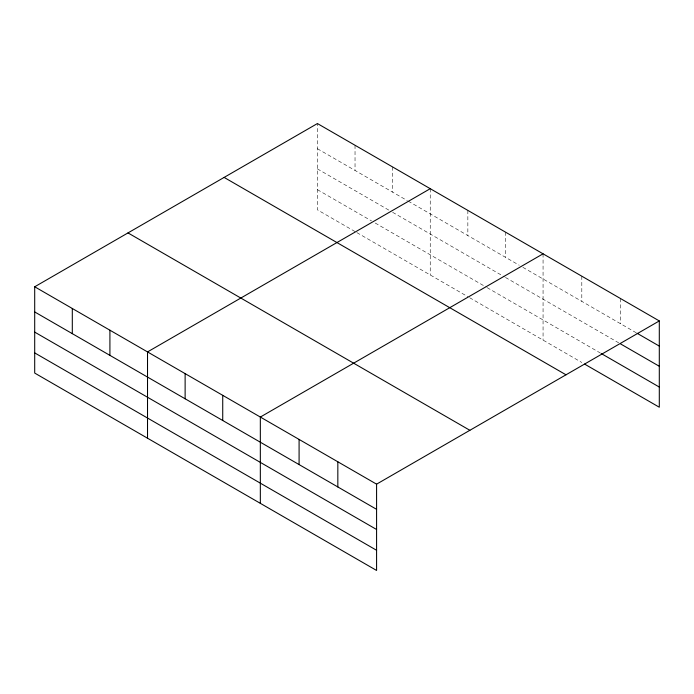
<?xml version="1.0" encoding="UTF-8"?>
<svg xmlns="http://www.w3.org/2000/svg" width="694" height="694" viewBox="0 0 694 694"><rect width="100%" height="100%" fill="white"/><g stroke="black" fill="none" stroke-linecap="round" stroke-linejoin="round"><path stroke-width="0.52" stroke-dasharray="3.47 2.6" d="M355.033 231.553L317.418 209.84L317.418 123.549M317.418 148.724L407.309 200.618M408.228 201.147L519.216 265.221M522.886 267.337L636.233 332.782M317.418 168.885L389.881 210.724M392.639 212.312L504.538 276.915M505.458 277.453L618.71 342.836M317.418 189.67L371.542 220.909M375.211 223.034L486.19 287.108M487.11 287.637L600.258 352.96M356.863 232.611L467.851 296.685M469.682 297.743L581.806 362.476M620.557 298.567L620.557 323.734M581.806 276.195L581.806 301.361M543.064 253.822L543.064 340.112M505.458 232.117L505.458 257.283M467.851 210.403L467.851 235.57M430.245 188.69L430.245 274.971M392.639 166.976L392.639 192.143M355.033 145.263L355.033 170.429"/><path stroke-width="1.04" d="M376.582 529.496L376.582 484.16L34.7 286.778L34.7 373.068L376.582 570.451L376.582 529.496L34.7 332.114M584.574 364.081L659.3 407.222L659.3 320.932L317.418 123.549L34.7 286.778M430.245 188.69L147.518 351.919L147.518 438.2M543.064 253.822L260.337 417.051L260.337 503.341M376.582 484.16L659.3 320.932M637.161 333.32L659.3 346.098M620.557 343.903L659.3 366.267M601.178 353.498L659.3 387.052M224.127 177.421L566 374.803M128 232.915L469.873 430.297M34.7 311.944L376.582 509.327M34.7 352.899L376.582 550.281M337.831 461.796L337.831 486.962M299.088 439.423L299.088 464.59M222.731 395.337L222.731 420.512M185.125 373.632L185.125 398.798M109.912 330.205L109.912 355.371M72.306 308.492L72.306 333.658"/></g></svg>
